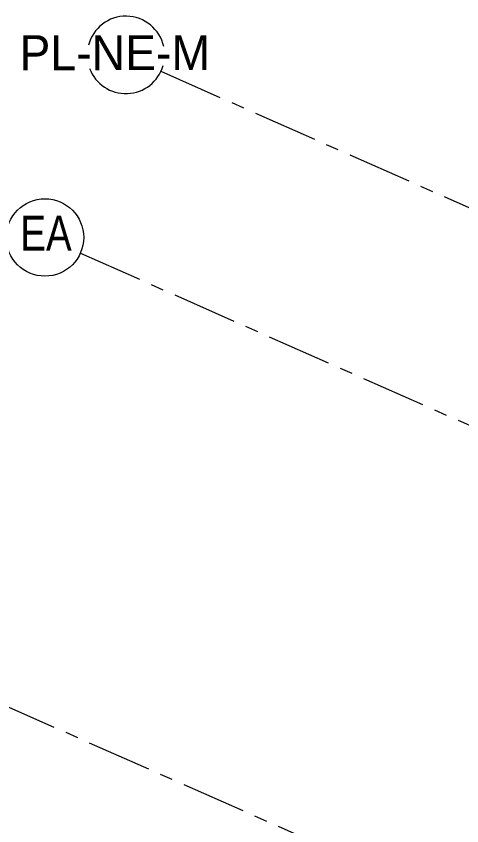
# Model space of a CAD drawing. Header units: inches. Extents: x -26500 to 0, y -3347 to 2257.
# Drawn here: x -24836 to -24421, y 1141 to 1894 of the extents above; entities that cross this region are included whole.
import ezdxf

# ---------------------------------------------------------------- set-up
doc = ezdxf.new("R2010")
doc.units = ezdxf.units.IN
doc.header["$LTSCALE"] = 48
doc.header["$MEASUREMENT"] = 0
doc.linetypes.add('A104$0$CENTER', pattern=[2, 1.25, -0.25, 0.25, -0.25])
for name, color, linetype in [('A104$0$A-GRID-1DP0-15', 8, 'Continuous'), ('A104$0$A-GRID-GRDP0-15', 8, 'Continuous'), ('XREF', 7, 'Continuous')]:
    doc.layers.add(name, color=color, linetype=linetype)
doc.styles.add('A104$0$style-Arial', font='arial.ttf')

# ---------------------------------------------------------------- blocks, each defined once
blk = doc.blocks.new('A104')
at = {"layer": 'A104$0$A-GRID-1DP0-15', "lineweight": 13}
blk.add_circle((-24808.7497, 1688.063, 0), 36, dxfattribs=at)
for start, end in [(12.3744237, 165.6270042), (200.5139047, 343.9322995)]:
    blk.add_arc((-24733.5264, 1857.9355), 36, start, end, dxfattribs=at)
at = {"layer": 'A104$0$A-GRID-GRDP0-15', "linetype": 'A104$0$CENTER', "lineweight": 0}
for p, q in [((-24700.9134, 1842.6911), (-24022.0239, 1542.095)), ((-24775.83, 1673.4929, 0), (-23943.3256, 1304.8799, 0)), ((-24943.0764, 1295.7705), (-24110.5721, 927.1574))]:
    blk.add_line(p, q, dxfattribs=at)
at = {"layer": 'A104$0$A-GRID-1DP0-15', "lineweight": 13, "style": 'A104$0$style-Arial'}
for s, width, p in [('PL-NE-M', 0.95, (-24832.5166, 1843.7117)), ('EA', 0.789231, (-24831.7152, 1675.8433, 0))]:
    blk.add_text(s, height=32.5, rotation=0.0086, dxfattribs=dict(at, width=width)).set_placement(p)

msp = doc.modelspace()

# ---------------------------------------------------------------- block references
at = {"layer": 'XREF'}
msp.add_blockref('A104', (0, 0), dxfattribs=at)

doc.saveas('drawing.dxf')
